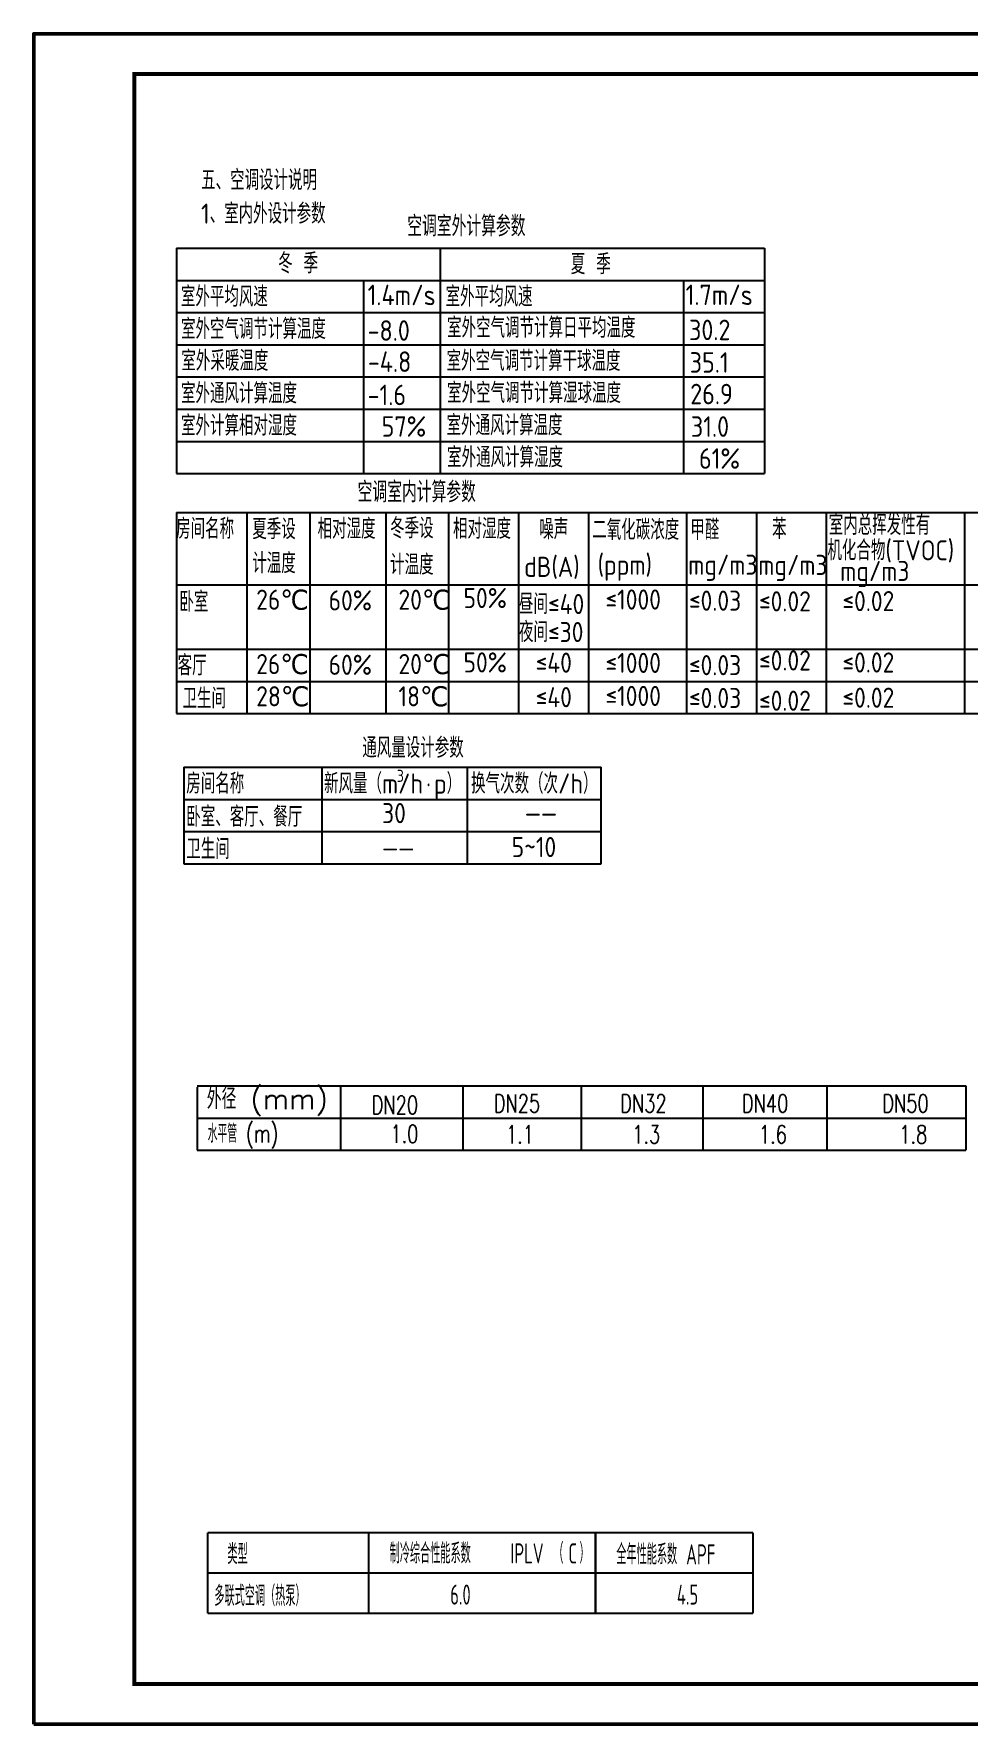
# Model space of a CAD drawing. Header units: millimetres. Extents: x -59400 to 124631, y 0 to 42000.
# Drawn here: x 2915 to 26131, y 0 to 42000 of the extents above; entities that cross this region are included whole.
import ezdxf
from ezdxf.enums import TextEntityAlignment as Align

# ---------------------------------------------------------------- set-up
doc = ezdxf.new("R2010")
doc.units = ezdxf.units.MM
doc.header["$LTSCALE"] = 600
doc.layers.add('PIPE-地暖供', color=4, linetype='Continuous', lineweight=50)
doc.layers.add('TK', color=4, linetype='Continuous')
doc.layers.add('设计总说明', color=7, linetype='Continuous')
doc.styles.add('_TCH_DIM', font='SIMPLEX', dxfattribs={"bigfont": 'GBCBIG'})
doc.styles.add('HZTXT1', font='romans.shx', dxfattribs={"width": 0.7, "bigfont": 'GBHZFS.SHX'})
doc.styles.add('TSSD_Norm', font='gbenor.shx', dxfattribs={"width": 0.7, "bigfont": 'gbcbig.shx'})
doc.styles.add('工程字', font='gbenor.shx', dxfattribs={"bigfont": 'gbcbig.shx'})

# ---------------------------------------------------------------- blocks, each defined once
blk = doc.blocks.new('*U15')
at = {"color": 3}
blk.add_lwpolyline([(-59400, 0), (0, 0), (0, 42000), (-59400, 42000)], close=True, dxfattribs=at)
at = {"color": 3, "const_width": 100}
blk.add_lwpolyline([(-56900, 1000), (-1000, 1000), (-1000, 41000), (-56900, 41000)], close=True, dxfattribs=at)
at = {"layer": 'TK', "color": 4, "style": 'HZTXT1'}
for tag, height, width, p in [('项目负责1', 400, 0.6, (-4500, 19196)), ('项目负责2', 400, 0.6, (-4500, 18296)), ('专责', 400, 0.6, (-4500, 17396)), ('审定', 400, 0.6, (-4500, 16496)), ('审核', 400, 0.6, (-4500, 15596)), ('校对', 400, 0.6, (-4500, 14696)), ('设计', 400, 0.6, (-4500, 13796)), ('绘图', 400, 0.6, (-4500, 12896)), ('建设单位', 450, 0.6, (-4500, 11050)), ('工号', 400, 0.5, (-5501, 3507)), ('版次', 400, 0.7, (-2138, 3498)), ('阶段', 400, 0.7, (-2138, 2498)), ('比例', 400, 0.7, (-5491, 1513)), ('日期', 400, 0.7, (-2138, 1498))]:
    blk.add_attdef(tag, text='', height=height, dxfattribs=dict(at, width=width)).set_placement(p, align=Align.MIDDLE)
at = {"layer": 'TK', "color": 1, "lineweight": -3, "style": 'HZTXT1', "width": 0.6}
blk.add_attdef('工程名称', text='', height=450, dxfattribs=at).set_placement((-4500, 9050), align=Align.MIDDLE)
at = {"layer": 'TK', "color": 4, "lineweight": -3, "style": 'HZTXT1', "width": 0.6}
blk.add_attdef('子项名称', text='', height=450, dxfattribs=at).set_placement((-4500, 7050), align=Align.MIDDLE)
at = {"layer": 'TK', "color": 1, "lineweight": -3, "style": 'HZTXT1', "width": 0.6}
blk.add_attdef('图名', text='', height=450, dxfattribs=at).set_placement((-4561, 5061), align=Align.MIDDLE_CENTER)
at = {"layer": 'TK', "color": 1, "style": 'HZTXT1', "width": 0.7}
blk.add_attdef('图号', text='', height=400, dxfattribs=at).set_placement((-5491, 2513), align=Align.MIDDLE)

msp = doc.modelspace()

# ---------------------------------------------------------------- linework, layer by layer
for p, q in [((6462, 36673), (6462, 31073)), ((6462, 36673), (21073, 36673)), ((6462, 36673), (21073, 36673)), ((6462, 36673), (21073, 36673)), ((6462, 36673), (21073, 36673)), ((13010, 36673), (13010, 31073)), ((21073, 36673), (21073, 31073)), ((6462, 35873), (21073, 35873)), ((11110, 35873), (11110, 31073)), ((19055, 35873), (19055, 31073)), ((6462, 35073), (14512, 35073)), ((14512, 35073), (21073, 35073)), ((6462, 34273), (21073, 34273)), ((6462, 33473), (21073, 33473)), ((6462, 32673), (21073, 32673)), ((6462, 31873), (21073, 31873)), ((6462, 31073), (21073, 31073)), ((6462, 30110), (28777, 30110)), ((6462, 30110), (6462, 25110)), ((8212, 30110), (8212, 25110)), ((9776, 30110), (9776, 25110)), ((11658, 30110), (11658, 25110)), ((13222, 30110), (13222, 25110)), ((14958, 30110), (14958, 25110)), ((16695, 30110), (16695, 25110)), ((19131, 30110), (19131, 25110)), ((20868, 30110), (20868, 25110)), ((22604, 30110), (22604, 25110)), ((26041, 30110), (26041, 25110)), ((6462, 28310), (28777, 28310)), ((6462, 26710), (28777, 26710)), ((6462, 25910), (28777, 25910)), ((6462, 25110), (28777, 25110)), ((13578, 15861), (13578, 14261)), ((16513, 15861), (16513, 14261)), ((19538, 15861), (19538, 14261)), ((22622, 15861), (22622, 14261))]:
    msp.add_line(p, q)
at = {"color": 2}
for p, q in [((6642, 23777), (17012, 23777)), ((6642, 23777), (6642, 21377)), ((10075, 23777), (10075, 21377)), ((13685, 23777), (13685, 21377)), ((17012, 21377), (17012, 23777)), ((6642, 22977), (17012, 22977)), ((6642, 22177), (17012, 22177)), ((6642, 21377), (17012, 21377))]:
    msp.add_line(p, q, dxfattribs=at)
at = {"color": 3}
for p, q in [((6972, 15861), (26072, 15861)), ((6972, 15829), (6972, 14261)), ((10532, 15861), (10532, 14261)), ((26072, 15861), (26072, 14261)), ((6972, 15061), (26072, 15061)), ((6972, 14261), (26072, 14261))]:
    msp.add_line(p, q, dxfattribs=at)
at = {"layer": '设计总说明', "color": 7}
for p, q in [((7241, 2758), (7241, 4758)), ((11241, 2758), (11241, 4758)), ((11241, 2758), (11241, 4758)), ((16873, 4758), (16873, 2758)), ((16873, 2758), (16873, 4758)), ((16873, 2758), (16873, 4758)), ((16873, 2758), (16873, 4758)), ((16873, 2758), (16873, 4758)), ((20780, 4758), (20780, 2758)), ((7241, 3758), (16873, 3758)), ((16873, 3758), (20780, 3758)), ((7241, 2758), (16873, 2758)), ((16873, 2758), (20780, 2758))]:
    msp.add_line(p, q, dxfattribs=at)
for points in [[(16873, 4758), (7241, 4758)], [(20780, 4758), (16873, 4758)]]:
    msp.add_lwpolyline(points, dxfattribs=at)

# ---------------------------------------------------------------- block references
at = {"layer": 'PIPE-地暖供'}
msp.add_blockref('*U15', (62315, 0), dxfattribs=at)

# ---------------------------------------------------------------- texts
at = {"color": 2}
for s, height, style, p in [('空调室外计算参数', 510, '工程字', (12195, 36967)), ('冬 季', 500, '工程字', (8986, 36049)), ('夏 季', 500, '工程字', (16258, 36026)), ('室外平均风速', 500, '工程字', (6571, 35222)), ('1.4m/s', 510, '工程字', (11209, 35256)), ('室外平均风速', 500, '工程字', (13148, 35222)), ('1.7m/s', 510, '工程字', (19111, 35261)), ('室外空气调节计算温度', 500, '工程字', (6573, 34417)), ('-8.0', 510, '工程字', (11209, 34373)), ('室外空气调节计算日平均温度', 500, '工程字', (13184, 34447)), ('30.2', 510, '工程字', (19196, 34388)), ('室外采暖温度', 500, '工程字', (6583, 33626)), ('-4.8', 510, '工程字', (11216, 33599)), ('室外空气调节计算干球温度', 500, '工程字', (13172, 33624)), ('35.1', 510, '工程字', (19213, 33579)), ('室外通风计算温度', 500, '工程字', (6573, 32817)), ('-1.6', 510, '工程字', (11209, 32773)), ('室外空气调节计算湿球温度', 500, '工程字', (13184, 32827)), ('26.9', 510, '工程字', (19225, 32795)), ('室外计算相对湿度', 500, '工程字', (6573, 32017)), ('57%%%', 510, '工程字', (11558, 31989)), ('室外通风计算温度', 500, '工程字', (13172, 32024)), ('31.0', 510, '工程字', (19242, 31986)), ('室外通风计算湿度', 500, '工程字', (13184, 31227)), ('61%%%', 510, '工程字', (19444, 31192)), ('空调室内计算参数', 510, '工程字', (10962, 30360)), ('房间名称', 500, '工程字', (6452, 29452)), ('夏季设', 500, '工程字', (8344, 29443)), ('相对湿度', 500, '工程字', (9967, 29452)), ('冬季设', 500, '工程字', (11768, 29464)), ('相对湿度', 500, '工程字', (13332, 29452)), ('噪声', 500, '工程字', (15474, 29441)), ('二氧化碳浓度', 500, '工程字', (16791, 29426)), ('甲醛', 500, '工程字', (19227, 29426)), ('苯', 500, '工程字', (21259, 29449)), ('室内总挥发性有', 500, '工程字', (22667, 29550)), ('机化合物(TVOC)', 500, '工程字', (22634, 28917)), ('计温度', 500, '工程字', (8344, 28597)), ('计温度', 500, '工程字', (11768, 28560)), ('dB(A)', 500, '工程字', (15099, 28506)), ('(ppm)', 500, '工程字', (16923, 28559)), ('mg/m3', 500, '工程字', (19175, 28559)), ('mg/m3', 500, '工程字', (20915, 28553)), ('mg/m3', 500, '工程字', (22951, 28403)), ('卧室', 500, '工程字', (6532, 27637)), ('26℃', 500, '工程字', (8441, 27690)), ('60%', 500, '工程字', (10240, 27672)), ('20℃', 500, '工程字', (11976, 27690)), ('50%', 500, '工程字', (13592, 27731)), ('≤1000', 500, '工程字', (17119, 27694)), ('≤0.03', 500, '工程字', (19192, 27666)), ('≤0.02', 500, '工程字', (20933, 27649)), ('≤0.02', 500, '工程字', (23006, 27655)), ('昼间≤40', 500, '工程字', (14970, 27582)), ('夜间≤30', 500, '工程字', (14970, 26886)), ('客厅', 500, '工程字', (6490, 26057)), ('26℃', 500, '工程字', (8441, 26090)), ('60%', 500, '工程字', (10240, 26072)), ('20℃', 500, '工程字', (11976, 26090)), ('50%', 500, '工程字', (13592, 26131)), ('≤40', 500, '工程字', (15383, 26125)), ('≤1000', 500, '工程字', (17119, 26120)), ('≤0.03', 500, '工程字', (19192, 26063)), ('≤0.02', 500, '工程字', (20933, 26180)), ('≤0.02', 500, '工程字', (23006, 26130)), ('卫生间', 500, '工程字', (6610, 25237)), ('28℃', 500, '工程字', (8441, 25290)), ('18℃', 500, '工程字', (11976, 25290)), ('≤40', 500, '工程字', (15383, 25268)), ('≤1000', 500, '工程字', (17119, 25298)), ('≤0.03', 500, '工程字', (19192, 25247)), ('≤0.02', 500, '工程字', (20933, 25180)), ('≤0.02', 500, '工程字', (23006, 25255)), ('通风量设计参数', 500, '工程字', (11077, 24011)), ('房间名称', 500, '工程字', (6704, 23122)), ('新风量（m/h p）', 500, '工程字', (10126, 23122)), ('3', 300, '工程字', (11932, 23413)), ('换气次数（次/h）', 500, '工程字', (13780, 23122)), ('.', 500, '工程字', (12661, 23303)), ('卧室、客厅、餐厅', 500, '工程字', (6704, 22297)), ('30', 500, '工程字', (11569, 22386)), ('——', 500, '工程字', (15116, 22400, -53169)), ('卫生间', 500, '工程字', (6704, 21497)), ('5~10', 500, '工程字', (14789, 21544)), ('——', 500, '工程字', (11569, 21535)), ('外径 (mm)', 510, '_TCH_DIM', (7213, 15283))]:
    msp.add_text(s, height=height, dxfattribs=dict(at, style=style)).set_placement(p)
at = {"color": 2, "style": '_TCH_DIM', "width": 0.72}
for s, p in [('DN20', (11310, 15159)), ('DN25', (14344, 15199)), ('DN32', (17486, 15199)), ('DN40', (20509, 15199)), ('DN50', (23997, 15199)), ('水平管 (m)', (7237, 14452)), ('1.0', (11775, 14441)), ('1.1', (14648, 14429)), ('1.3', (17785, 14429)), ('1.6', (20933, 14429)), ('1.8', (24420, 14429))]:
    msp.add_text(s, height=450, dxfattribs=at).set_placement(p)
at = {"color": 2, "insert": (7072, 39450), "char_height": 500, "width": 19500, "attachment_point": 1, "style": '工程字'}
msp.add_mtext('{\\C4;\\P}五、空调设计说明\\P1、室内外设计参数', dxfattribs=at)
at = {"layer": '设计总说明', "color": 7, "style": 'TSSD_Norm', "width": 0.7}
for s, p in [('类型', (7726, 3977)), ('制冷综合性能系数', (11757, 3994)), ('IPLV', (14757, 3994)), ('（', (15823, 3994)), ('C', (16198, 3994)), ('）', (16474, 3994)), ('全年性能系数', (17389, 3969)), ('APF', (19123, 3969)), ('多联式空调（热泵）', (7401, 2940)), ('6.0', (13262, 2970)), ('4.5', (18894, 2970))]:
    msp.add_text(s, height=500, dxfattribs=at).set_placement(p)

doc.saveas('drawing.dxf')
